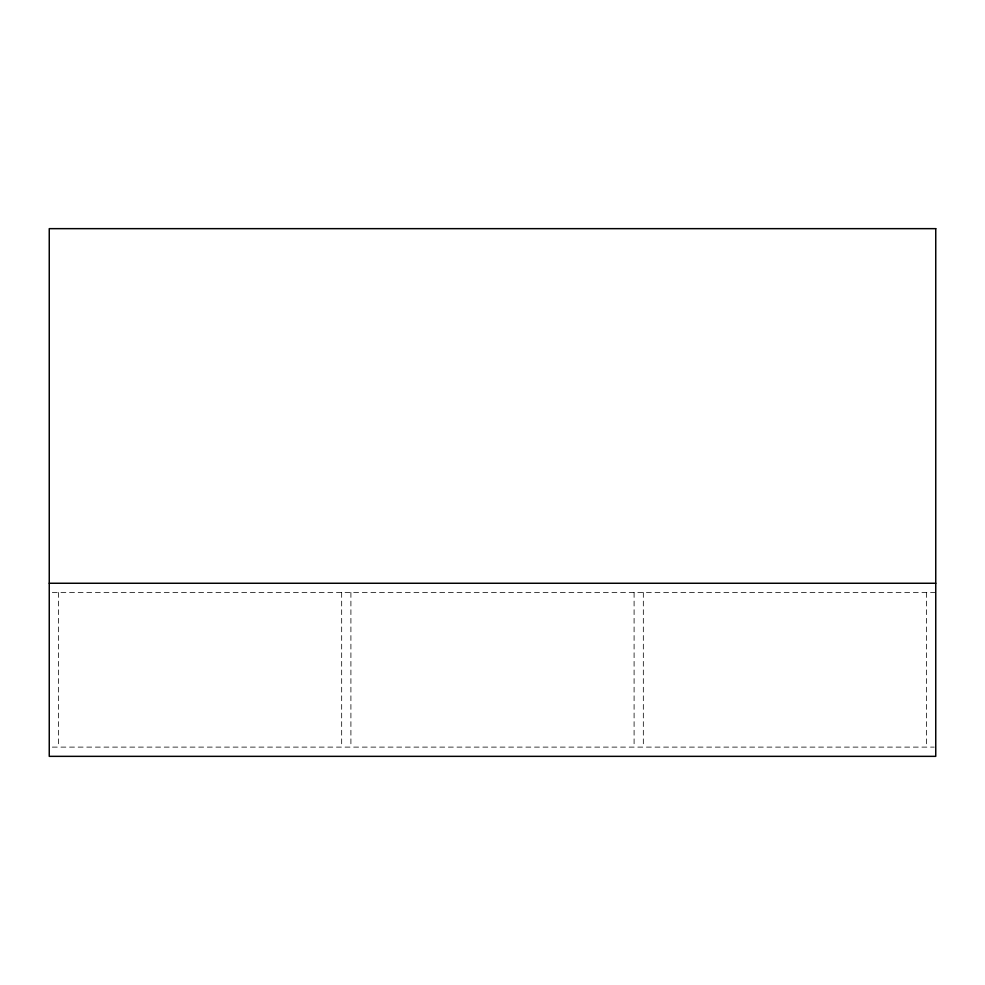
<?xml version="1.0" encoding="UTF-8"?>
<svg xmlns="http://www.w3.org/2000/svg" width="985" height="985" viewBox="0 0 985 985"><rect width="100%" height="100%" fill="white"/><g stroke="black" fill="none" stroke-linecap="round" stroke-linejoin="round"><path stroke-width="0.74" stroke-dasharray="4.92 3.69" d="M52.328 592.49L935.75 592.49M52.328 747.11L934.211 747.11M926.516 592.49L926.516 747.11M643.328 592.49L643.328 747.11M634.094 592.49L634.094 747.11M350.906 592.49L350.906 747.11M341.672 592.49L341.672 747.11M58.484 592.49L58.484 747.11"/><path stroke-width="1.48" d="M49.25 583.255L935.75 583.255M935.75 228.655L49.25 228.655L49.25 756.345L935.75 756.345L935.75 228.655"/></g></svg>
